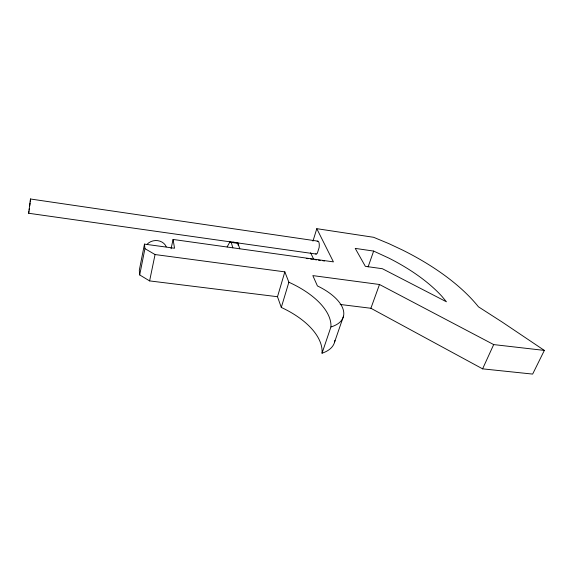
<?xml version="1.0" encoding="UTF-8"?>
<svg xmlns="http://www.w3.org/2000/svg" width="573" height="573" viewBox="0 0 573 573"><rect width="100%" height="100%" fill="white"/><g stroke="black" fill="none" stroke-linecap="round" stroke-linejoin="round"><path stroke-width="0.86" d="M230.36 241.87L28.65 213.256L30.476 199.003L317.757 241.126M30.527 198.917L30.29 201.452M30.111 202.985L29.739 205.915M29.18 210.098L29.409 208.436M28.972 211.501L28.65 213.256M340.197 304.471L370.896 308.267L482.602 368.854L532.646 374.083L544.35 350.411L502.263 322.119L478.448 306.813A172.437 79.489 18.4 0 0 402.518 250.05L388.888 243.64L373.61 237.294L316.797 228.677L333.422 261.875L173.082 239.457L174.543 248.231L144.482 244.119L139.303 270.227L139.697 274.933L149.61 280.906L277.497 296.721L281.293 307.436A73.28 38.642 15.8 0 1 322.04 353.197A47.237 23.937 17.4 0 0 334.926 340.333M139.697 274.933L144.94 248.646L144.482 244.119M149.61 280.906L155.061 254.548L144.94 248.646M171.062 248.775L173.082 239.457M277.497 296.721L284.838 271.867L155.061 254.548M281.293 307.436L288.871 282.224L284.838 271.867M312.958 241.14L316.797 228.677M322.04 353.197L330.929 326.954A48.082 22.927 17.3 0 0 317.421 285.927L312.844 275.606L379.491 284.495L493.69 344.588L544.35 350.411M334.661 341.837L343.499 316.21M368.117 266.875L373.646 251.081L388.924 258.137A133.344 61.039 18.4 0 1 441.991 296.442L446.41 301.778L382.392 268.723L365.345 266.338L355.231 248.388L373.646 251.081M370.896 308.267L379.491 284.495M482.602 368.854L493.69 344.588M227.116 246.906L230.045 241.684L237.759 242.78L239.786 248.775M306.254 258.437L308.002 258.681M310.616 259.046L312.364 259.29M314.978 259.655L316.719 259.898M318.466 260.142L320.207 260.386M322.828 260.751L324.569 260.994M233.018 242.25L234.787 242.501M236.556 242.751L316.174 254.047M230.045 241.684L231.234 242.408L238.117 243.389M310.623 252.714L313.567 259.111M231.234 242.408L232.824 247.808M237.759 242.78L238.218 245.394M288.871 282.224A74.648 37.073 15.9 0 1 330.929 326.954M317.17 241.398A6.525 2.134 -81.7 0 1 319.161 247.429L317.37 253.123A6.525 2.134 -81.7 0 1 315.644 253.86M147.182 244.184A11.166 9.698 -5.2 0 1 157.725 240.653A11.166 9.698 -5.2 0 1 166.242 246.798"/></g></svg>
